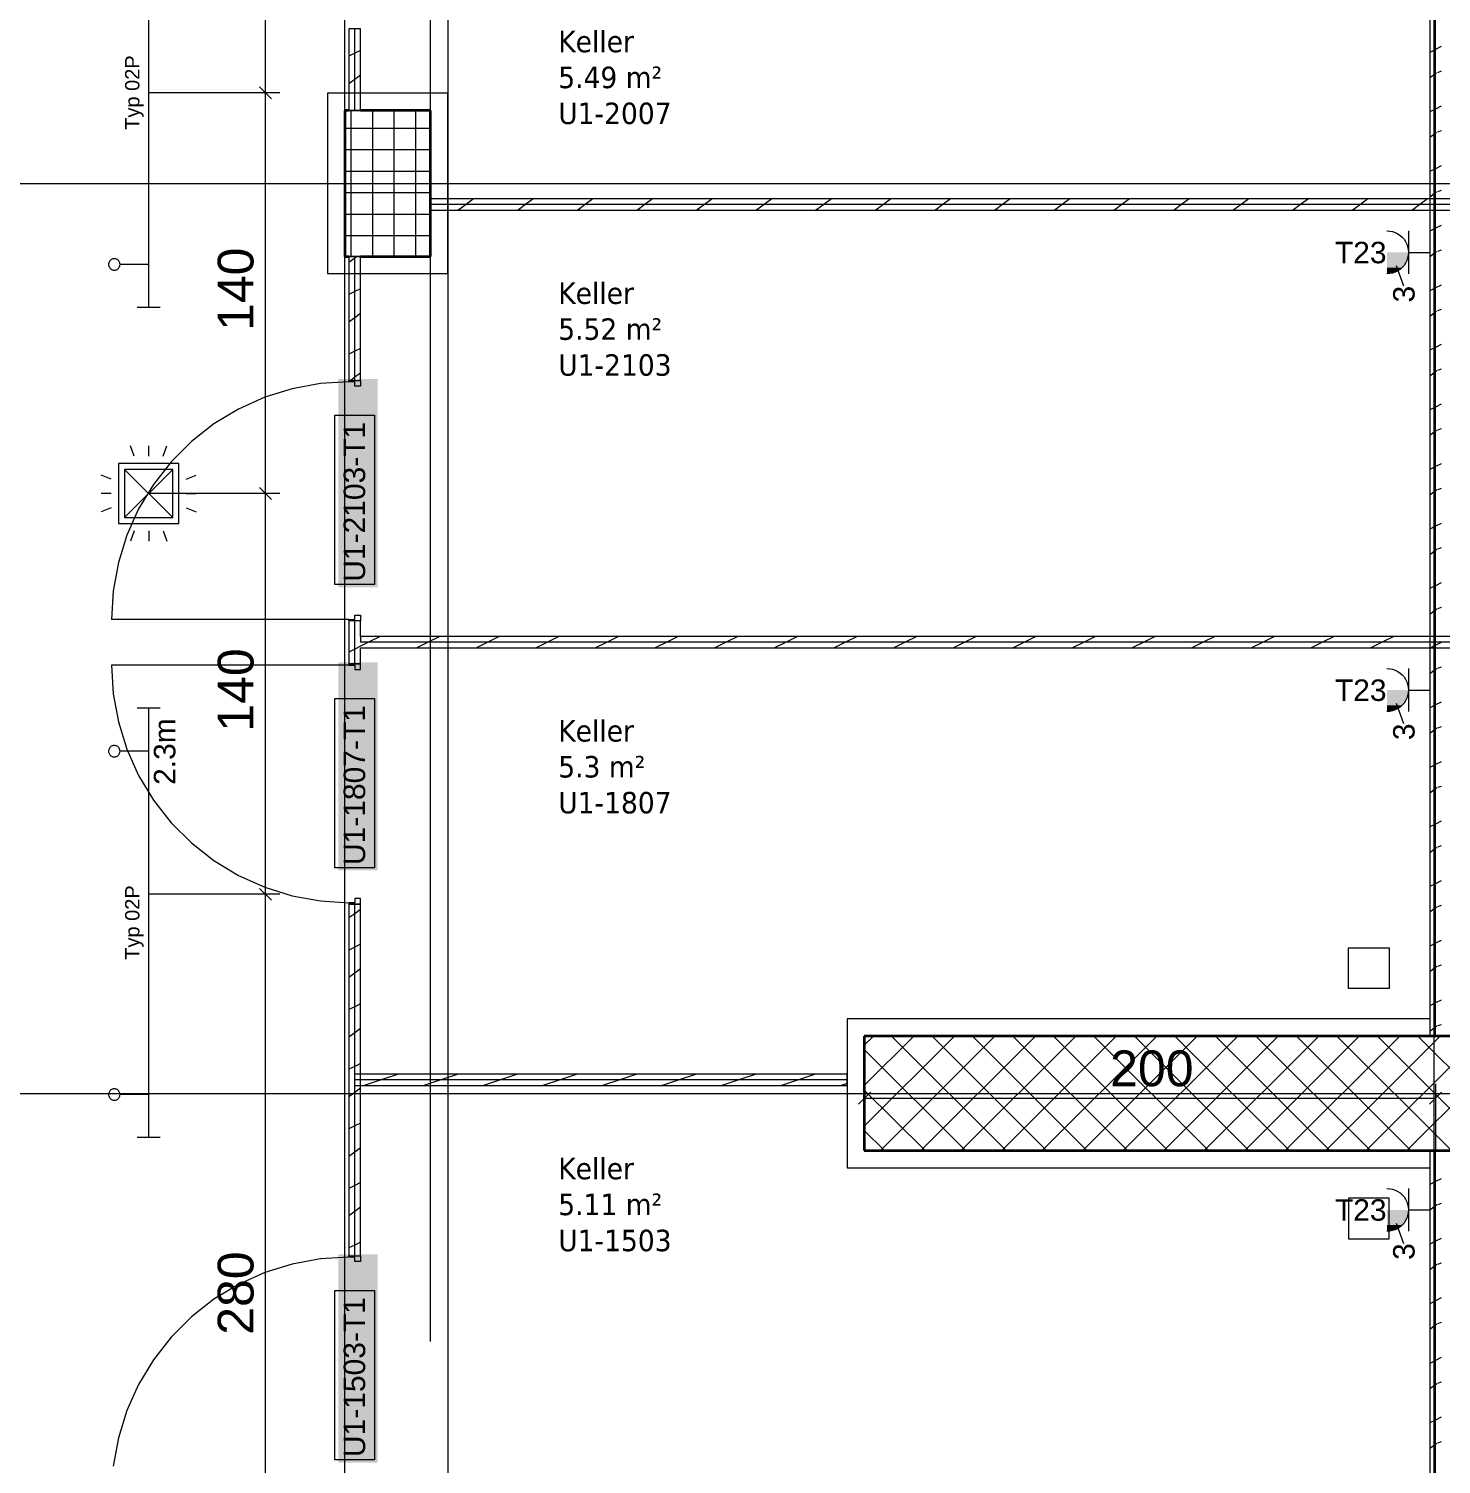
# Model space of a CAD drawing. Extents: x -1067 to 613, y -179 to 712.
# Drawn here: x -77.5 to 21.2, y -36.5 to 63.8 of the extents above; entities that cross this region are included whole.
import ezdxf
from ezdxf.lldxf.tags import DXFTag

# ---------------------------------------------------------------- set-up
doc = ezdxf.new("R2010")
doc.units = 0
doc.layers.get('0').update_dxf_attribs({"lineweight": 13})
for name, color, linetype, lineweight in [('A-AREA-____-IDEN', 7, 'Continuous', 5), ('A-DOOR-____-IDEN', 7, 'Continuous', 5), ('A-DOOR-FRAM-MCUT', 7, 'Continuous', 9), ('A-DOOR-OPNG-OTLN', 7, 'Continuous', 9), ('A-FLOR-____-OVHD', 7, 'Strichpunkt - Fein', 9), ('A-WALL-____-MCUT', 7, 'Continuous', 35), ('A-WALL-____-PATT', 7, 'Continuous', 35), ('A-WALL-FNSH-MCUT', 7, 'Continuous', 35), ('S-COLS-____-MCUT', 7, 'Continuous', 35), ('S-COLS-____-OTLN', 7, 'Continuous', 9), ('S-GRID-____-OTLN', 7, 'Continuous', 5)]:
    doc.layers.add(name, color=color, linetype=linetype, lineweight=lineweight)
for name, color, linetype, lineweight, true_color in [('EL01_VVV_Mass', 7, 'Continuous', 13, 0xb2b200), ('EL01_WAN_Kraft', 1, 'Continuous', 13, 0xff0000), ('EL01_WAN_Leuchten', 7, 'Continuous', 13, 0x0080ff), ('EL01_WAN_Leuchtentyp', 7, 'Continuous', 13, 0x0099ff), ('EL01_WAN_Licht', 7, 'Continuous', 13, 0x0080ff)]:
    doc.layers.add(name, color=color, linetype=linetype, lineweight=lineweight, true_color=true_color)
doc.styles.get("Standard").update_dxf_attribs({"font": 'arial.ttf'})
tags = doc.linetypes.add('_Rasterlinie_', pattern=[0.375, 0.2, -0.05, 0.075, -0.05]).pattern_tags.tags
tags[10:11] = [DXFTag(74, 4), DXFTag(75, 0), DXFTag(340, '0'), DXFTag(46, 1.0), DXFTag(50, 0.0), DXFTag(44, 0.0), DXFTag(45, 0.0)]
tags[8:9] = [DXFTag(74, 4), DXFTag(75, 0), DXFTag(340, '0'), DXFTag(46, 1.0), DXFTag(50, 0.0), DXFTag(44, 0.0), DXFTag(45, 0.0)]
tags[6:7] = [DXFTag(74, 4), DXFTag(75, 0), DXFTag(340, '0'), DXFTag(46, 1.0), DXFTag(50, 0.0), DXFTag(44, 0.0), DXFTag(45, 0.0)]
tags[4:5] = [DXFTag(74, 4), DXFTag(75, 0), DXFTag(340, '0'), DXFTag(46, 1.0), DXFTag(50, 0.0), DXFTag(44, 0.0), DXFTag(45, 0.0)]
tags = doc.linetypes.add('Strichpunkt - Fein', pattern=[0.2, 0.1, -0.05, 0, -0.05]).pattern_tags.tags
tags[10:11] = [DXFTag(74, 4), DXFTag(75, 0), DXFTag(340, '0'), DXFTag(46, 1.0), DXFTag(50, 0.0), DXFTag(44, 0.0), DXFTag(45, 0.0)]
tags[8:9] = [DXFTag(74, 4), DXFTag(75, 0), DXFTag(340, '0'), DXFTag(46, 1.0), DXFTag(50, 0.0), DXFTag(44, 0.0), DXFTag(45, 0.0)]
tags[6:7] = [DXFTag(74, 4), DXFTag(75, 0), DXFTag(340, '0'), DXFTag(46, 1.0), DXFTag(50, 0.0), DXFTag(44, 0.0), DXFTag(45, 0.0)]
tags[4:5] = [DXFTag(74, 4), DXFTag(75, 0), DXFTag(340, '0'), DXFTag(46, 1.0), DXFTag(50, 0.0), DXFTag(44, 0.0), DXFTag(45, 0.0)]

# ---------------------------------------------------------------- blocks, each defined once
blk = doc.blocks.new('Referenz-A0UNPC4Q6I', base_point=(-1062.18, -175.86))
at = {"layer": 'A-DOOR-____-IDEN', "color": 0, "linetype": 'Continuous', "ltscale": 0.13}
for p, q in [((-56.09, 24.94), (-56.09, 36.78)), ((-56.09, 36.78), (-53.31, 36.78)), ((-53.31, 36.78), (-53.31, 24.94)), ((-53.31, 24.94), (-56.09, 24.94)), ((-56.09, 5.14), (-56.09, 16.98)), ((-56.09, 16.98), (-53.31, 16.98)), ((-53.31, 16.98), (-53.31, 5.14)), ((-53.31, 5.14), (-56.09, 5.14)), ((-56.09, -36.24), (-56.09, -24.4)), ((-56.09, -24.4), (-53.31, -24.4)), ((-53.31, -24.4), (-53.31, -36.24)), ((-53.31, -36.24), (-56.09, -36.24))]:
    blk.add_line(p, q, dxfattribs=at)
at = {"layer": 'A-DOOR-____-IDEN', "color": 7, "linetype": 'Continuous', "ltscale": 0.13, "true_color": 0xffffff}
for points in [[(-55.84, 24.76), (-53.09, 24.76), (-55.84, 39.3)], [(-53.09, 24.76), (-55.84, 39.3), (-53.09, 39.3)], [(-55.84, 4.96), (-53.09, 4.96), (-55.84, 19.5)], [(-53.09, 4.96), (-55.84, 19.5), (-53.09, 19.5)], [(-55.84, -36.42), (-53.09, -36.42), (-55.84, -21.88)], [(-53.09, -36.42), (-55.84, -21.88), (-53.09, -21.88)]]:
    blk.add_solid(points, dxfattribs=at)
at = {"layer": 'A-DOOR-FRAM-MCUT', "color": 0, "linetype": 'Continuous', "ltscale": 0.13}
for p, q in [((-55.1, 39.21), (-54.3, 39.21)), ((-55.1, 39.11), (-55.1, 39.21)), ((-54.3, 39.21), (-54.3, 38.81)), ((-54.7, 39.11), (-55.1, 39.11)), ((-54.7, 38.81), (-54.7, 39.11)), ((-54.3, 38.81), (-54.7, 38.81)), ((-55.1, 22.51), (-54.7, 22.51)), ((-55.1, 22.41), (-55.1, 22.51)), ((-54.3, 22.41), (-55.1, 22.41)), ((-54.7, 22.81), (-54.3, 22.81)), ((-54.7, 22.51), (-54.7, 22.81)), ((-54.3, 22.81), (-54.3, 22.41)), ((-55.1, 19.41), (-55.1, 19.31)), ((-54.3, 19.41), (-55.1, 19.41)), ((-55.1, 19.31), (-54.7, 19.31)), ((-54.7, 19.31), (-54.7, 19.01)), ((-54.3, 19.01), (-54.3, 19.41)), ((-54.7, 19.01), (-54.3, 19.01)), ((-54.3, 3.01), (-54.7, 3.01)), ((-54.7, 3.01), (-54.7, 2.71)), ((-54.3, 2.61), (-54.3, 3.01)), ((-55.1, 2.71), (-55.1, 2.61)), ((-54.7, 2.71), (-55.1, 2.71)), ((-55.1, 2.61), (-54.3, 2.61)), ((-55.1, -21.97), (-54.3, -21.97)), ((-55.1, -22.07), (-55.1, -21.97)), ((-54.7, -22.07), (-55.1, -22.07)), ((-54.7, -22.37), (-54.7, -22.07)), ((-54.3, -21.97), (-54.3, -22.37)), ((-54.3, -22.37), (-54.7, -22.37))]:
    blk.add_line(p, q, dxfattribs=at)
at = {"layer": 'A-DOOR-OPNG-OTLN', "color": 0, "linetype": 'Continuous', "ltscale": 0.13}
for p, q in [((-59.07, 38.63), (-60.98, 38.03)), ((-57.1, 38.99), (-59.07, 38.63)), ((-55.1, 39.11), (-57.1, 38.99)), ((-62.81, 37.21), (-64.53, 36.17)), ((-60.98, 38.03), (-62.81, 37.21)), ((-64.53, 36.17), (-66.1, 34.94)), ((-66.1, 34.94), (-67.52, 33.52)), ((-67.52, 33.52), (-68.76, 31.94)), ((-68.76, 31.94), (-69.8, 30.23)), ((-69.8, 30.23), (-70.62, 28.4)), ((-70.62, 28.4), (-71.21, 26.48)), ((-71.21, 26.48), (-71.58, 24.51)), ((-71.58, 24.51), (-71.7, 22.51)), ((-55.1, 22.51), (-71.7, 22.51)), ((-55.1, 19.31), (-71.7, 19.31)), ((-71.7, 19.31), (-71.58, 17.31)), ((-71.58, 17.31), (-71.21, 15.34)), ((-71.21, 15.34), (-70.62, 13.43)), ((-70.62, 13.43), (-69.8, 11.6)), ((-69.8, 11.6), (-68.76, 9.88)), ((-68.76, 9.88), (-67.52, 8.3)), ((-67.52, 8.3), (-66.1, 6.89)), ((-66.1, 6.89), (-64.53, 5.65)), ((-64.53, 5.65), (-62.81, 4.61)), ((-62.81, 4.61), (-60.98, 3.79)), ((-60.98, 3.79), (-59.07, 3.19)), ((-59.07, 3.19), (-57.1, 2.83)), ((-57.1, 2.83), (-55.1, 2.71)), ((-55.1, -22.07), (-57.1, -22.19)), ((-59.07, -22.55), (-60.98, -23.15)), ((-57.1, -22.19), (-59.07, -22.55)), ((-62.81, -23.97), (-64.53, -25.01)), ((-60.98, -23.15), (-62.81, -23.97)), ((-64.53, -25.01), (-66.1, -26.24)), ((-66.1, -26.24), (-67.52, -27.66)), ((-67.52, -27.66), (-68.76, -29.24)), ((-68.76, -29.24), (-69.8, -30.96)), ((-69.8, -30.96), (-70.62, -32.78)), ((-70.62, -32.78), (-71.21, -34.7)), ((-71.21, -34.7), (-71.58, -36.67))]:
    blk.add_line(p, q, dxfattribs=at)
at = {"layer": 'A-FLOR-____-OVHD', "color": 0, "linetype": 'Strichpunkt - Fein', "ltscale": 0.13}
for p, q in [((-49.4, -27.97), (-49.4, 307.48)), ((-48.2, 288.58), (-48.2, -171.09)), ((-49.4, 57.68), (-49.4, 109.88)), ((-48.2, 59.28), (-56.6, 59.28)), ((-56.6, 59.28), (-56.6, 46.68)), ((-48.2, 46.68), (-48.2, 59.28)), ((-56.6, 46.68), (-48.2, 46.68)), ((20.4, -5.42), (-20.3, -5.42)), ((-20.3, -5.42), (-20.3, -15.82)), ((-20.3, -15.82), (20.4, -15.82))]:
    blk.add_line(p, q, dxfattribs=at)
at = {"layer": 'A-WALL-____-MCUT', "color": 0, "linetype": 'Continuous', "lineweight": 9, "ltscale": 0.13}
for p, q in [((20.8, -6.62), (20.8, 142.98)), ((-54.7, 58.08), (-54.7, 63.79)), ((-55.1, 58.08), (-54.3, 58.08)), ((100.1, 51.5), (-49.4, 51.5)), ((-54.3, 47.88), (-55.1, 47.88)), ((-54.7, 39.21), (-54.7, 47.88)), ((-54.7, 19.41), (-54.7, 22.41)), ((-54.3, 21.31), (-54.3, 20.91)), ((100.1, 20.91), (-54.3, 20.91)), ((-54.7, -21.97), (-54.7, 2.61)), ((-20.3, -9.68), (-54.7, -9.68)), ((20.8, -171.09), (20.8, -14.62))]:
    blk.add_line(p, q, dxfattribs=at)
at = {"layer": 'A-WALL-____-MCUT', "color": 0, "linetype": 'Continuous', "ltscale": 0.35}
for p, q in [((100.9, -6.62), (-19.1, -6.62)), ((-19.1, -6.62), (-19.1, -14.62)), ((-19.1, -14.62), (100.9, -14.62))]:
    blk.add_line(p, q, dxfattribs=at)
at = {"layer": 'A-WALL-____-PATT', "color": 0, "linetype": 'Continuous', "lineweight": 9, "ltscale": 0.13}
for p, q in [((-54.3, 62.28), (-54.7, 62.08)), ((20.8, 62.34), (20.4, 62.14)), ((21.2, 62.54), (20.8, 62.34)), ((-54.7, 62.08), (-55.1, 61.88)), ((-54.7, 60.25), (-55.1, 59.95)), ((-54.3, 60.55), (-54.7, 60.25)), ((20.8, 60.65), (20.4, 60.35)), ((20.88, 60.71), (20.8, 60.65)), ((21.2, 60.82), (20.93, 60.72)), ((21.2, 58.38), (20.8, 58.18)), ((-54.3, 58.11), (-54.37, 58.08)), ((20.8, 58.18), (20.4, 57.98)), ((20.8, 56.48), (20.4, 56.18)), ((20.88, 56.54), (20.8, 56.48)), ((21.2, 56.65), (20.93, 56.56)), ((21.2, 54.21), (20.8, 54.01)), ((20.8, 54.01), (20.4, 53.81)), ((20.8, 52.32), (20.4, 52.02)), ((20.88, 52.38), (20.8, 52.32)), ((21.2, 52.49), (20.93, 52.4)), ((-47.33, 51.18), (-47.49, 51.1)), ((-46.92, 51.5), (-47.43, 51.13)), ((-46.39, 51.9), (-46.92, 51.5)), ((-43.17, 51.18), (-43.32, 51.1)), ((-42.76, 51.5), (-43.26, 51.13)), ((-42.23, 51.9), (-42.76, 51.5)), ((-39, 51.18), (-39.16, 51.1)), ((-38.59, 51.5), (-39.1, 51.13)), ((-38.06, 51.9), (-38.59, 51.5)), ((-34.84, 51.18), (-34.99, 51.1)), ((-34.43, 51.5), (-34.93, 51.13)), ((-33.9, 51.9), (-34.43, 51.5)), ((-30.67, 51.18), (-30.83, 51.1)), ((-30.26, 51.5), (-30.77, 51.13)), ((-29.73, 51.9), (-30.26, 51.5)), ((-26.51, 51.18), (-26.66, 51.1)), ((-26.1, 51.5), (-26.6, 51.13)), ((-25.57, 51.9), (-26.1, 51.5)), ((-22.34, 51.18), (-22.5, 51.1)), ((-21.94, 51.5), (-22.44, 51.13)), ((-21.4, 51.9), (-21.94, 51.5)), ((-18.18, 51.18), (-18.33, 51.1)), ((-17.77, 51.5), (-18.27, 51.13)), ((-17.24, 51.9), (-17.77, 51.5)), ((-14.01, 51.18), (-14.17, 51.1)), ((-13.61, 51.5), (-14.1, 51.13)), ((-13.07, 51.9), (-13.61, 51.5)), ((-9.85, 51.18), (-10, 51.1)), ((-9.44, 51.5), (-9.94, 51.13)), ((-8.91, 51.9), (-9.44, 51.5)), ((-5.68, 51.18), (-5.84, 51.1)), ((-5.28, 51.5), (-5.77, 51.13)), ((-4.74, 51.9), (-5.28, 51.5)), ((-1.52, 51.18), (-1.67, 51.1)), ((-1.11, 51.5), (-1.61, 51.13)), ((-0.58, 51.9), (-1.11, 51.5)), ((2.65, 51.18), (2.49, 51.1)), ((3.05, 51.5), (2.56, 51.13)), ((3.59, 51.9), (3.05, 51.5)), ((6.81, 51.18), (6.66, 51.1)), ((7.22, 51.5), (6.72, 51.13)), ((7.75, 51.9), (7.22, 51.5)), ((10.98, 51.18), (10.82, 51.1)), ((11.38, 51.5), (10.89, 51.13)), ((11.92, 51.9), (11.38, 51.5)), ((15.14, 51.18), (14.99, 51.1)), ((15.55, 51.5), (15.05, 51.13)), ((16.08, 51.9), (15.55, 51.5)), ((19.31, 51.18), (19.15, 51.1)), ((19.71, 51.5), (19.22, 51.13)), ((20.25, 51.9), (19.71, 51.5)), ((20.8, 49.85), (20.4, 49.65)), ((21.2, 50.05), (20.8, 49.85)), ((20.88, 48.21), (20.8, 48.15)), ((21.2, 48.32), (20.93, 48.23)), ((-54.7, 47.76), (-55.1, 47.46)), ((-54.54, 47.88), (-54.7, 47.76)), ((20.8, 48.15), (20.4, 47.85)), ((-54.7, 45.42), (-55.1, 45.22)), ((-54.3, 45.62), (-54.7, 45.42)), ((20.8, 45.68), (20.4, 45.48)), ((21.2, 45.88), (20.8, 45.68)), ((21.2, 44.16), (20.93, 44.07)), ((-54.7, 43.59), (-55.1, 43.29)), ((-54.3, 43.89), (-54.7, 43.59)), ((20.8, 43.99), (20.4, 43.69)), ((20.88, 44.05), (20.8, 43.99)), ((-54.7, 41.25), (-55.1, 41.05)), ((-54.3, 41.45), (-54.7, 41.25)), ((20.8, 41.52), (20.4, 41.32)), ((21.2, 41.72), (20.8, 41.52)), ((-54.7, 39.43), (-54.98, 39.21)), ((-54.3, 39.73), (-54.7, 39.43)), ((20.8, 39.82), (20.4, 39.52)), ((20.89, 39.89), (20.8, 39.82)), ((21.2, 39.99), (20.93, 39.9)), ((20.8, 37.35), (20.4, 37.15)), ((21.2, 37.55), (20.8, 37.35)), ((20.8, 35.66), (20.4, 35.36)), ((20.89, 35.72), (20.8, 35.66)), ((21.2, 35.83), (20.93, 35.74)), ((20.8, 33.19), (20.4, 32.99)), ((21.2, 33.39), (20.8, 33.19)), ((20.8, 31.49), (20.4, 31.19)), ((20.89, 31.56), (20.8, 31.49)), ((21.2, 31.66), (20.93, 31.57)), ((21.2, 29.22), (20.8, 29.02)), ((20.8, 29.02), (20.4, 28.82)), ((20.8, 27.33), (20.4, 27.03)), ((20.89, 27.39), (20.8, 27.33)), ((21.2, 27.5), (20.93, 27.41)), ((20.8, 24.86), (20.4, 24.66)), ((21.2, 25.06), (20.8, 24.86)), ((20.8, 23.16), (20.4, 22.86)), ((20.89, 23.23), (20.8, 23.16)), ((21.2, 23.33), (20.93, 23.24)), ((-52.93, 21.31), (-53.73, 20.91)), ((-48.76, 21.31), (-49.56, 20.91)), ((-44.6, 21.31), (-45.4, 20.91)), ((-40.43, 21.31), (-41.23, 20.91)), ((-36.27, 21.31), (-37.07, 20.91)), ((-32.1, 21.31), (-32.9, 20.91)), ((-27.94, 21.31), (-28.74, 20.91)), ((-23.77, 21.31), (-24.57, 20.91)), ((-19.61, 21.31), (-20.41, 20.91)), ((-15.44, 21.31), (-16.24, 20.91)), ((-11.28, 21.31), (-12.08, 20.91)), ((-7.11, 21.31), (-7.91, 20.91)), ((-2.95, 21.31), (-3.75, 20.91)), ((1.22, 21.31), (0.42, 20.91)), ((5.38, 21.31), (4.58, 20.91)), ((9.55, 21.31), (8.75, 20.91)), ((13.71, 21.31), (12.91, 20.91)), ((17.88, 21.31), (17.08, 20.91)), ((-54.7, 20.43), (-55.1, 20.23)), ((-54.3, 20.63), (-54.7, 20.43)), ((-53.73, 20.91), (-54.3, 20.63)), ((-49.56, 20.91), (-50.36, 20.51)), ((-45.4, 20.91), (-46.2, 20.51)), ((-41.23, 20.91), (-42.03, 20.51)), ((-37.07, 20.91), (-37.87, 20.51)), ((-32.9, 20.91), (-33.7, 20.51)), ((-28.74, 20.91), (-29.54, 20.51)), ((-24.57, 20.91), (-25.37, 20.51)), ((-20.41, 20.91), (-21.21, 20.51)), ((-16.24, 20.91), (-17.04, 20.51)), ((-12.08, 20.91), (-12.88, 20.51)), ((-7.91, 20.91), (-8.71, 20.51)), ((-3.75, 20.91), (-4.55, 20.51)), ((0.42, 20.91), (-0.38, 20.51)), ((4.58, 20.91), (3.78, 20.51)), ((8.75, 20.91), (7.95, 20.51)), ((12.91, 20.91), (12.11, 20.51)), ((17.08, 20.91), (16.28, 20.51)), ((20.44, 20.51), (20.4, 20.49)), ((21.24, 20.91), (20.44, 20.51)), ((21.2, 19.17), (20.93, 19.08)), ((20.8, 19), (20.4, 18.7)), ((20.89, 19.06), (20.8, 19)), ((20.8, 16.53), (20.4, 16.33)), ((21.2, 16.73), (20.8, 16.53)), ((20.8, 14.83), (20.4, 14.53)), ((20.89, 14.9), (20.8, 14.83)), ((21.2, 15.01), (20.93, 14.91)), ((20.8, 12.36), (20.4, 12.16)), ((21.2, 12.56), (20.8, 12.36)), ((20.8, 10.67), (20.4, 10.37)), ((20.89, 10.73), (20.8, 10.67)), ((21.2, 10.84), (20.93, 10.75)), ((20.8, 8.2), (20.4, 8)), ((21.2, 8.4), (20.8, 8.2)), ((20.8, 6.5), (20.4, 6.2)), ((20.89, 6.57), (20.8, 6.5)), ((21.2, 6.68), (20.93, 6.58)), ((20.8, 4.03), (20.4, 3.83)), ((21.2, 4.23), (20.8, 4.03)), ((-54.3, 2.24), (-54.7, 1.94)), ((20.8, 2.34), (20.4, 2.04)), ((20.89, 2.4), (20.8, 2.34)), ((21.2, 2.51), (20.93, 2.42)), ((-54.7, 1.94), (-55.1, 1.64)), ((21.2, 0.07), (20.8, -0.13)), ((-54.7, -0.4), (-55.1, -0.6)), ((-54.3, -0.2), (-54.7, -0.4)), ((20.8, -0.13), (20.4, -0.33)), ((-54.3, -1.92), (-54.7, -2.22)), ((20.8, -1.83), (20.4, -2.13)), ((20.89, -1.76), (20.8, -1.83)), ((21.2, -1.65), (20.93, -1.75)), ((-54.7, -2.22), (-55.1, -2.52)), ((-54.7, -4.56), (-55.1, -4.76)), ((-54.3, -4.36), (-54.7, -4.56)), ((20.8, -4.3), (20.4, -4.5)), ((21.2, -4.1), (20.8, -4.3)), ((20.8, -5.99), (20.4, -6.29)), ((20.89, -5.93), (20.8, -5.99)), ((21.2, -5.82), (20.93, -5.91)), ((-54.7, -6.39), (-55.1, -6.69)), ((-54.3, -6.09), (-54.7, -6.39)), ((-19.1, -7.25), (-18.47, -6.62)), ((-19.1, -10.08), (-15.64, -6.62)), ((-19.1, -12.91), (-12.81, -6.62)), ((-17.98, -14.62), (-9.98, -6.62)), ((-9.2, -14.62), (-17.2, -6.62)), ((-15.15, -14.62), (-7.15, -6.62)), ((-6.37, -14.62), (-14.37, -6.62)), ((-12.33, -14.62), (-4.33, -6.62)), ((-3.55, -14.62), (-11.55, -6.62)), ((-9.5, -14.62), (-1.5, -6.62)), ((-0.72, -14.62), (-8.72, -6.62)), ((-6.67, -14.62), (1.33, -6.62)), ((2.11, -14.62), (-5.89, -6.62)), ((-3.84, -14.62), (4.16, -6.62)), ((4.94, -14.62), (-3.06, -6.62)), ((-1.01, -14.62), (6.99, -6.62)), ((7.77, -14.62), (-0.23, -6.62)), ((1.82, -14.62), (9.82, -6.62)), ((10.6, -14.62), (2.6, -6.62)), ((4.64, -14.62), (12.64, -6.62)), ((13.42, -14.62), (5.42, -6.62)), ((7.47, -14.62), (15.47, -6.62)), ((16.25, -14.62), (8.25, -6.62)), ((10.3, -14.62), (18.3, -6.62)), ((19.08, -14.62), (11.08, -6.62)), ((13.13, -14.62), (21.13, -6.62)), ((21.91, -14.62), (13.91, -6.62)), ((15.96, -14.62), (23.96, -6.62)), ((24.74, -14.62), (16.74, -6.62)), ((18.79, -14.62), (26.79, -6.62)), ((27.57, -14.62), (19.57, -6.62)), ((-12.03, -14.62), (-19.1, -7.56)), ((-54.7, -8.73), (-55.1, -8.93)), ((-54.3, -8.53), (-54.7, -8.73)), ((-52.85, -9.68), (-54.04, -10.08)), ((-51.65, -9.28), (-52.85, -9.68)), ((-48.68, -9.68), (-49.88, -10.08)), ((-47.48, -9.28), (-48.68, -9.68)), ((-44.52, -9.68), (-45.71, -10.08)), ((-43.32, -9.28), (-44.52, -9.68)), ((-40.35, -9.68), (-41.55, -10.08)), ((-39.15, -9.28), (-40.35, -9.68)), ((-36.19, -9.68), (-37.38, -10.08)), ((-34.99, -9.28), (-36.19, -9.68)), ((-32.03, -9.68), (-33.22, -10.08)), ((-30.83, -9.28), (-32.03, -9.68)), ((-27.86, -9.68), (-29.05, -10.08)), ((-26.66, -9.28), (-27.86, -9.68)), ((-23.7, -9.68), (-24.89, -10.08)), ((-22.5, -9.28), (-23.7, -9.68)), ((-20.3, -9.93), (-20.72, -10.08)), ((-54.7, -10.55), (-55.1, -10.85)), ((-54.3, -10.25), (-54.7, -10.55)), ((-14.86, -14.62), (-19.1, -10.39)), ((-54.7, -12.89), (-55.1, -13.09)), ((-54.3, -12.69), (-54.7, -12.89)), ((-17.69, -14.62), (-19.1, -13.22)), ((-54.7, -14.72), (-55.1, -15.02)), ((-54.3, -14.42), (-54.7, -14.72)), ((-54.3, -16.86), (-54.7, -17.06)), ((20.8, -16.79), (20.4, -16.99)), ((21.2, -16.59), (20.8, -16.79)), ((-54.7, -17.06), (-55.1, -17.26)), ((-54.7, -18.88), (-55.1, -19.18)), ((-54.3, -18.58), (-54.7, -18.88)), ((20.8, -18.49), (20.4, -18.79)), ((20.89, -18.42), (20.8, -18.49)), ((21.2, -18.31), (20.93, -18.4)), ((-54.3, -21.02), (-54.7, -21.22)), ((20.8, -20.96), (20.4, -21.16)), ((21.2, -20.76), (20.8, -20.96)), ((-54.7, -21.22), (-55.1, -21.42)), ((20.8, -22.65), (20.4, -22.95)), ((20.89, -22.58), (20.8, -22.65)), ((21.2, -22.48), (20.93, -22.57)), ((21.2, -24.92), (20.8, -25.12)), ((20.8, -25.12), (20.4, -25.32)), ((20.8, -26.82), (20.4, -27.12)), ((20.89, -26.75), (20.8, -26.82)), ((21.2, -26.64), (20.93, -26.73)), ((21.2, -29.09), (20.8, -29.29)), ((20.8, -29.29), (20.4, -29.49)), ((20.8, -30.98), (20.4, -31.28)), ((20.89, -30.91), (20.8, -30.98)), ((21.2, -30.81), (20.93, -30.9)), ((20.8, -33.45), (20.4, -33.65)), ((21.2, -33.25), (20.8, -33.45)), ((20.89, -35.08), (20.8, -35.15)), ((21.2, -34.97), (20.93, -35.06)), ((20.8, -35.15), (20.4, -35.45))]:
    blk.add_line(p, q, dxfattribs=at)
at = {"layer": 'A-WALL-FNSH-MCUT', "color": 0, "linetype": 'Continuous', "lineweight": 9, "ltscale": 0.13}
for p, q in [((20.4, 142.98), (20.4, -6.62)), ((-55.1, 63.79), (-55.1, 58.08)), ((-54.3, 63.79), (-55.1, 63.79)), ((-54.3, 58.08), (-54.3, 63.79)), ((100.1, 51.9), (-49.4, 51.9)), ((-49.4, 51.9), (-49.4, 51.1)), ((-49.4, 51.1), (100.1, 51.1)), ((-55.1, 47.88), (-55.1, 39.21)), ((-54.3, 39.21), (-54.3, 47.88)), ((-55.1, 39.21), (-54.3, 39.21)), ((-55.1, 22.41), (-55.1, 19.41)), ((-54.3, 22.41), (-55.1, 22.41)), ((-54.3, 21.31), (-54.3, 22.41)), ((100.1, 21.31), (-54.3, 21.31)), ((-54.3, 19.41), (-54.3, 20.51)), ((-54.3, 20.51), (100.1, 20.51)), ((-55.1, 19.41), (-54.3, 19.41)), ((-55.1, 2.61), (-55.1, -21.97)), ((-54.3, 2.61), (-55.1, 2.61)), ((-54.3, -21.97), (-54.3, 2.61)), ((-20.3, -9.28), (-54.7, -9.28)), ((-20.3, -10.08), (-20.3, -9.28)), ((-54.7, -10.08), (-20.3, -10.08)), ((20.4, -14.62), (20.4, -171.09)), ((-55.1, -21.97), (-54.3, -21.97))]:
    blk.add_line(p, q, dxfattribs=at)
at = {"layer": 'S-COLS-____-MCUT', "color": 0, "linetype": 'Continuous', "ltscale": 0.35}
for p, q in [((-55.1, 58.08), (-55.4, 58.08)), ((-55.4, 58.08), (-55.4, 47.88)), ((-49.4, 58.08), (-54.3, 58.08)), ((-49.4, 47.88), (-49.4, 58.08)), ((-55.4, 47.88), (-55.1, 47.88)), ((-54.3, 47.88), (-49.4, 47.88))]:
    blk.add_line(p, q, dxfattribs=at)
at = {"layer": 'S-COLS-____-OTLN', "color": 0, "linetype": 'Continuous', "ltscale": 0.13}
for p, q in [((-54.7, 58.08), (-55.1, 58.08)), ((-54.94, 47.88), (-54.94, 58.08)), ((-54.3, 58.08), (-54.7, 58.08)), ((-53.44, 47.88), (-53.44, 58.08)), ((-51.94, 47.88), (-51.94, 58.08)), ((-50.44, 47.88), (-50.44, 58.08)), ((-55.4, 56.84), (-49.4, 56.84)), ((-55.4, 55.34), (-49.4, 55.34)), ((-55.4, 53.84), (-49.4, 53.84)), ((-55.4, 52.34), (-49.4, 52.34)), ((-55.4, 50.84), (-49.4, 50.84)), ((-55.4, 49.34), (-49.4, 49.34)), ((-55.1, 47.88), (-54.7, 47.88)), ((-54.7, 47.88), (-54.3, 47.88))]:
    blk.add_line(p, q, dxfattribs=at)
at = {"layer": 'S-GRID-____-OTLN', "color": 0, "linetype": '_Rasterlinie_', "ltscale": 0.13}
for p, q in [((-55.4, -171.09), (-55.4, 546.38)), ((20.7, -171.09), (20.7, 546.38)), ((-117.1, 52.98), (198.84, 52.98)), ((-117.1, -10.62), (198.84, -10.62))]:
    blk.add_line(p, q, dxfattribs=at)
at = {"layer": 'A-AREA-____-IDEN', "color": 0, "linetype": 'Continuous', "ltscale": 0.13, "char_height": 1.5, "attachment_point": 1}
for s, insert in [('{\\W0.9;\\fVerdana;Keller}', (-40.48, 63.65)), ('{\\W0.9;\\fVerdana;5.49 m²}', (-40.48, 61.14)), ('{\\W0.9;\\fVerdana;U1-2007}', (-40.48, 58.63)), ('{\\W0.9;\\fVerdana;Keller}', (-40.48, 46.06)), ('{\\W0.9;\\fVerdana;5.52 m²}', (-40.48, 43.55)), ('{\\W0.9;\\fVerdana;U1-2103}', (-40.48, 41.04)), ('{\\W0.9;\\fVerdana;Keller}', (-40.48, 15.47)), ('{\\W0.9;\\fVerdana;5.3 m²}', (-40.48, 12.96)), ('{\\W0.9;\\fVerdana;U1-1807}', (-40.48, 10.45)), ('{\\W0.9;\\fVerdana;Keller}', (-40.48, -15.12)), ('{\\W0.9;\\fVerdana;5.11 m²}', (-40.48, -17.63)), ('{\\W0.9;\\fVerdana;U1-1503}', (-40.48, -20.15))]:
    blk.add_mtext(s, dxfattribs=dict(at, insert=insert))
at = {"layer": 'A-DOOR-____-IDEN', "color": 0, "linetype": 'Continuous', "ltscale": 0.13, "char_height": 1.5, "attachment_point": 1, "rotation": 90}
for s, insert in [('{\\fArial;U1-2103-T1}', (-55.47, 25.14)), ('{\\fArial;U1-1807-T1}', (-55.47, 5.34)), ('{\\fArial;U1-1503-T1}', (-55.47, -36.04))]:
    blk.add_mtext(s, dxfattribs=dict(at, insert=insert))
blk = doc.blocks.new('LED-Langfeldleuchte 37W-A0UNPCAE6I', base_point=(-71.89, -13.7))
at = {"color": 0, "lineweight": -2}
for p, q in [((-68.29, 16.3), (-69.89, 16.3)), ((-69.09, -13.7), (-69.09, 16.3)), ((-71.88, 13.4), (-71.89, 13.35)), ((-71.89, 13.35), (-71.89, 13.3)), ((-71.89, 13.3), (-71.89, 13.25)), ((-71.89, 13.25), (-71.88, 13.2)), ((-71.86, 13.45), (-71.88, 13.4)), ((-71.88, 13.2), (-71.86, 13.15)), ((-71.84, 13.5), (-71.86, 13.45)), ((-71.86, 13.15), (-71.84, 13.1)), ((-71.81, 13.54), (-71.84, 13.5)), ((-71.84, 13.1), (-71.81, 13.06)), ((-71.78, 13.58), (-71.81, 13.54)), ((-71.81, 13.06), (-71.78, 13.02)), ((-71.74, 13.62), (-71.78, 13.58)), ((-71.69, 13.65), (-71.74, 13.62)), ((-71.65, 13.67), (-71.69, 13.65)), ((-71.6, 13.68), (-71.65, 13.67)), ((-71.55, 13.7), (-71.6, 13.68)), ((-71.49, 13.7), (-71.55, 13.7)), ((-71.44, 13.7), (-71.49, 13.7)), ((-71.39, 13.68), (-71.44, 13.7)), ((-71.34, 13.67), (-71.39, 13.68)), ((-71.29, 13.65), (-71.34, 13.67)), ((-71.25, 13.62), (-71.29, 13.65)), ((-71.21, 13.58), (-71.25, 13.62)), ((-71.18, 13.54), (-71.21, 13.58)), ((-71.21, 13.02), (-71.18, 13.06)), ((-71.15, 13.5), (-71.18, 13.54)), ((-71.18, 13.06), (-71.15, 13.1)), ((-71.13, 13.45), (-71.15, 13.5)), ((-71.15, 13.1), (-71.13, 13.15)), ((-71.11, 13.4), (-71.13, 13.45)), ((-71.13, 13.15), (-71.11, 13.2)), ((-71.1, 13.35), (-71.11, 13.4)), ((-71.11, 13.2), (-71.1, 13.25)), ((-71.09, 13.3), (-71.1, 13.35)), ((-71.1, 13.25), (-71.09, 13.3)), ((-69.09, 13.3), (-71.09, 13.3)), ((-71.78, 13.02), (-71.74, 12.98)), ((-71.74, 12.98), (-71.69, 12.95)), ((-71.69, 12.95), (-71.65, 12.93)), ((-71.65, 12.93), (-71.6, 12.91)), ((-71.6, 12.91), (-71.55, 12.9)), ((-71.55, 12.9), (-71.49, 12.9)), ((-71.49, 12.9), (-71.44, 12.9)), ((-71.44, 12.9), (-71.39, 12.91)), ((-71.39, 12.91), (-71.34, 12.93)), ((-71.34, 12.93), (-71.29, 12.95)), ((-71.29, 12.95), (-71.25, 12.98)), ((-71.25, 12.98), (-71.21, 13.02)), ((-71.88, -10.6), (-71.89, -10.65)), ((-71.89, -10.65), (-71.89, -10.7)), ((-71.89, -10.7), (-71.89, -10.75)), ((-71.89, -10.75), (-71.88, -10.8)), ((-71.86, -10.55), (-71.88, -10.6)), ((-71.88, -10.8), (-71.86, -10.85)), ((-71.84, -10.5), (-71.86, -10.55)), ((-71.86, -10.85), (-71.84, -10.9)), ((-71.81, -10.46), (-71.84, -10.5)), ((-71.84, -10.9), (-71.81, -10.94)), ((-71.78, -10.42), (-71.81, -10.46)), ((-71.81, -10.94), (-71.78, -10.98)), ((-71.74, -10.38), (-71.78, -10.42)), ((-71.78, -10.98), (-71.74, -11.02)), ((-71.69, -10.35), (-71.74, -10.38)), ((-71.74, -11.02), (-71.69, -11.05)), ((-71.65, -10.33), (-71.69, -10.35)), ((-71.6, -10.32), (-71.65, -10.33)), ((-71.55, -10.3), (-71.6, -10.32)), ((-71.49, -10.3), (-71.55, -10.3)), ((-71.44, -10.3), (-71.49, -10.3)), ((-71.39, -10.32), (-71.44, -10.3)), ((-71.34, -10.33), (-71.39, -10.32)), ((-71.29, -10.35), (-71.34, -10.33)), ((-71.25, -10.38), (-71.29, -10.35)), ((-71.29, -11.05), (-71.25, -11.02)), ((-71.21, -10.42), (-71.25, -10.38)), ((-71.25, -11.02), (-71.21, -10.98)), ((-71.18, -10.46), (-71.21, -10.42)), ((-71.21, -10.98), (-71.18, -10.94)), ((-71.15, -10.5), (-71.18, -10.46)), ((-71.18, -10.94), (-71.15, -10.9)), ((-71.13, -10.55), (-71.15, -10.5)), ((-71.15, -10.9), (-71.13, -10.85)), ((-71.11, -10.6), (-71.13, -10.55)), ((-71.13, -10.85), (-71.11, -10.8)), ((-71.1, -10.65), (-71.11, -10.6)), ((-71.11, -10.8), (-71.1, -10.75)), ((-71.09, -10.7), (-71.1, -10.65)), ((-71.1, -10.75), (-71.09, -10.7)), ((-69.09, -10.7), (-71.09, -10.7)), ((-71.69, -11.05), (-71.65, -11.07)), ((-71.65, -11.07), (-71.6, -11.09)), ((-71.6, -11.09), (-71.55, -11.1)), ((-71.55, -11.1), (-71.49, -11.1)), ((-71.49, -11.1), (-71.44, -11.1)), ((-71.44, -11.1), (-71.39, -11.09)), ((-71.39, -11.09), (-71.34, -11.07)), ((-71.34, -11.07), (-71.29, -11.05)), ((-68.29, -13.7), (-69.89, -13.7))]:
    blk.add_line(p, q, dxfattribs=at)
blk = doc.blocks.new('Bemerkung 1-A0UNPCAG6I', base_point=(-70.74, -1.28))
at = {"color": 0, "lineweight": -2, "insert": (-70.74, -1.28), "char_height": 1, "attachment_point": 1, "rotation": 90}
blk.add_mtext('{\\fArial;Typ 02P}', dxfattribs=at)
blk = doc.blocks.new('Bauteilbeschriftung-A0UNPCAI6I', base_point=(-68.73, 10.94))
at = {"color": 0, "linetype": 'ByBlock', "lineweight": -2, "ltscale": 0.13, "insert": (-68.73, 10.94), "char_height": 1.5, "attachment_point": 1, "rotation": 90}
blk.add_mtext('{\\fArial;2.3m}', dxfattribs=at)
blk = doc.blocks.new('Bodendose (multi) UP-A0UNPCEG6I', base_point=(14.73, -20.79))
at = {"color": 0, "lineweight": -2}
for p, q in [((17.57, -17.95), (14.73, -17.95)), ((14.73, -17.95), (14.73, -20.79)), ((17.57, -20.79), (17.57, -17.95)), ((14.73, -20.79), (17.57, -20.79))]:
    blk.add_line(p, q, dxfattribs=at)
blk = doc.blocks.new('Steckdose T23_ AP_ 3-fach-A0UNPCGS6I', base_point=(13.77, -22.26))
at = {"color": 0, "lineweight": -2}
for p, q in [((17.41, -17.26), (17.6, -17.28)), ((17.6, -17.28), (17.79, -17.32)), ((17.79, -17.32), (17.98, -17.38)), ((17.98, -17.38), (18.16, -17.47)), ((18.16, -17.47), (18.32, -17.57)), ((18.32, -17.57), (18.47, -17.7)), ((18.47, -17.7), (18.6, -17.85)), ((18.6, -17.85), (18.7, -18.01)), ((18.7, -18.01), (18.79, -18.19)), ((18.91, -17.26), (18.91, -20.26)), ((18.79, -18.19), (18.85, -18.38)), ((18.85, -18.38), (18.89, -18.57)), ((18.89, -18.96), (18.85, -19.15)), ((18.89, -18.57), (18.91, -18.76)), ((18.91, -18.76), (18.89, -18.96)), ((18.91, -18.76), (20.41, -18.76)), ((18.16, -20.06), (17.98, -20.15)), ((18.05, -19.69), (18.56, -21.11)), ((18.32, -19.95), (18.16, -20.06)), ((18.47, -19.82), (18.32, -19.95)), ((18.6, -19.68), (18.47, -19.82)), ((18.7, -19.51), (18.6, -19.68)), ((18.79, -19.34), (18.7, -19.51)), ((18.85, -19.15), (18.79, -19.34)), ((17.6, -20.25), (17.41, -20.26)), ((17.79, -20.21), (17.6, -20.25)), ((17.98, -20.15), (17.79, -20.21))]:
    blk.add_line(p, q, dxfattribs=at)
for points in [[(18.85, -19.15), (17.41, -19.15), (18.91, -18.76)], [(17.41, -19.15), (18.91, -18.76), (17.41, -18.76)], [(18.7, -19.51), (17.41, -19.51), (18.85, -19.15)], [(17.41, -19.51), (18.85, -19.15), (17.41, -19.15)], [(18.47, -19.82), (17.41, -19.82), (18.7, -19.51)], [(17.41, -19.82), (18.7, -19.51), (17.41, -19.51)], [(18.16, -20.06), (17.41, -20.06), (18.47, -19.82)], [(17.41, -20.06), (18.47, -19.82), (17.41, -19.82)], [(17.79, -20.21), (17.41, -20.21), (18.16, -20.06)], [(17.41, -20.21), (18.16, -20.06), (17.41, -20.06)], [(17.41, -20.26), (17.79, -20.21), (17.41, -20.21)]]:
    blk.add_solid(points, dxfattribs=at)
at = {"color": 0, "lineweight": -2, "insert": (13.77, -18.02), "char_height": 1.5, "attachment_point": 1}
blk.add_mtext('{\\fArial;T23}', dxfattribs=at)
at = {"color": 0, "lineweight": -2, "insert": (17.84, -22.26), "char_height": 1.5, "attachment_point": 1, "rotation": 90}
blk.add_mtext('{\\fArial;3}', dxfattribs=at)
blk = doc.blocks.new('Maß-A0UNPCK06I', base_point=(-69.09, 2.88))
at = {"color": 0, "lineweight": -2}
for p, q in [((-59.94, 31.31), (-69.09, 31.31)), ((-61.35, 31.72), (-60.52, 30.89)), ((-60.94, 3.3), (-60.94, 31.31)), ((-59.94, 3.3), (-69.09, 3.3)), ((-61.35, 3.71), (-60.52, 2.88))]:
    blk.add_line(p, q, dxfattribs=at)
at = {"color": 0, "lineweight": -2, "insert": (-64.27, 14.66), "char_height": 2.5, "attachment_point": 1, "rotation": 90}
blk.add_mtext('{\\fArial;140}', dxfattribs=at)
blk = doc.blocks.new('Steckdose T23_ AP_ 3-fach-A0UNPCOS6I', base_point=(13.77, 14.07))
at = {"color": 0, "lineweight": -2}
for p, q in [((17.41, 19.07), (17.6, 19.06)), ((18.91, 19.07), (18.91, 16.07)), ((17.6, 19.06), (17.79, 19.02)), ((17.79, 19.02), (17.98, 18.96)), ((17.98, 18.96), (18.16, 18.87)), ((18.16, 18.87), (18.32, 18.76)), ((18.32, 18.76), (18.47, 18.63)), ((18.47, 18.63), (18.6, 18.49)), ((18.6, 18.49), (18.7, 18.32)), ((18.7, 18.32), (18.79, 18.15)), ((18.79, 18.15), (18.85, 17.96)), ((18.85, 17.18), (18.79, 17)), ((18.85, 17.96), (18.89, 17.77)), ((18.89, 17.38), (18.85, 17.18)), ((18.89, 17.77), (18.91, 17.57)), ((18.91, 17.57), (18.89, 17.38)), ((18.91, 17.57), (20.41, 17.57)), ((17.6, 16.08), (17.41, 16.07)), ((17.79, 16.12), (17.6, 16.08)), ((17.98, 16.19), (17.79, 16.12)), ((18.16, 16.27), (17.98, 16.19)), ((18.05, 16.65), (18.56, 15.23)), ((18.32, 16.38), (18.16, 16.27)), ((18.47, 16.51), (18.32, 16.38)), ((18.6, 16.66), (18.47, 16.51)), ((18.7, 16.82), (18.6, 16.66)), ((18.79, 17), (18.7, 16.82))]:
    blk.add_line(p, q, dxfattribs=at)
for points in [[(18.85, 17.18), (17.41, 17.18), (18.91, 17.57)], [(17.41, 17.18), (18.91, 17.57), (17.41, 17.57)], [(18.7, 16.82), (17.41, 16.82), (18.85, 17.18)], [(17.41, 16.82), (18.85, 17.18), (17.41, 17.18)], [(18.47, 16.51), (17.41, 16.51), (18.7, 16.82)], [(17.41, 16.51), (18.7, 16.82), (17.41, 16.82)], [(18.16, 16.27), (17.41, 16.27), (18.47, 16.51)], [(17.41, 16.27), (18.47, 16.51), (17.41, 16.51)], [(17.79, 16.12), (17.41, 16.12), (18.16, 16.27)], [(17.41, 16.12), (18.16, 16.27), (17.41, 16.27)], [(17.41, 16.07), (17.79, 16.12), (17.41, 16.12)]]:
    blk.add_solid(points, dxfattribs=at)
at = {"color": 0, "lineweight": -2, "insert": (13.77, 18.31), "char_height": 1.5, "attachment_point": 1}
blk.add_mtext('{\\fArial;T23}', dxfattribs=at)
at = {"color": 0, "lineweight": -2, "insert": (17.84, 14.07), "char_height": 1.5, "attachment_point": 1, "rotation": 90}
blk.add_mtext('{\\fArial;3}', dxfattribs=at)
blk = doc.blocks.new('LED-Langfeldleuchte 37W-A0UNPCRU6I', base_point=(-71.89, 44.32))
at = {"color": 0, "lineweight": -2}
for p, q in [((-68.29, 74.32), (-69.89, 74.32)), ((-69.09, 44.32), (-69.09, 74.32)), ((-71.88, 71.42), (-71.89, 71.37)), ((-71.89, 71.37), (-71.89, 71.32)), ((-71.89, 71.32), (-71.89, 71.26)), ((-71.89, 71.26), (-71.88, 71.21)), ((-71.86, 71.47), (-71.88, 71.42)), ((-71.84, 71.52), (-71.86, 71.47)), ((-71.81, 71.56), (-71.84, 71.52)), ((-71.78, 71.6), (-71.81, 71.56)), ((-71.74, 71.63), (-71.78, 71.6)), ((-71.69, 71.66), (-71.74, 71.63)), ((-71.65, 71.68), (-71.69, 71.66)), ((-71.6, 71.7), (-71.65, 71.68)), ((-71.55, 71.71), (-71.6, 71.7)), ((-71.49, 71.72), (-71.55, 71.71)), ((-71.44, 71.71), (-71.49, 71.72)), ((-71.39, 71.7), (-71.44, 71.71)), ((-71.34, 71.68), (-71.39, 71.7)), ((-71.29, 71.66), (-71.34, 71.68)), ((-71.25, 71.63), (-71.29, 71.66)), ((-71.21, 71.6), (-71.25, 71.63)), ((-71.18, 71.56), (-71.21, 71.6)), ((-71.15, 71.52), (-71.18, 71.56)), ((-71.13, 71.47), (-71.15, 71.52)), ((-71.11, 71.42), (-71.13, 71.47)), ((-71.1, 71.37), (-71.11, 71.42)), ((-71.11, 71.21), (-71.1, 71.26)), ((-71.09, 71.32), (-71.1, 71.37)), ((-71.1, 71.26), (-71.09, 71.32)), ((-69.09, 71.32), (-71.09, 71.32)), ((-71.88, 71.21), (-71.86, 71.16)), ((-71.86, 71.16), (-71.84, 71.12)), ((-71.84, 71.12), (-71.81, 71.07)), ((-71.81, 71.07), (-71.78, 71.03)), ((-71.78, 71.03), (-71.74, 71)), ((-71.74, 71), (-71.69, 70.97)), ((-71.69, 70.97), (-71.65, 70.95)), ((-71.65, 70.95), (-71.6, 70.93)), ((-71.6, 70.93), (-71.55, 70.92)), ((-71.55, 70.92), (-71.49, 70.92)), ((-71.49, 70.92), (-71.44, 70.92)), ((-71.44, 70.92), (-71.39, 70.93)), ((-71.39, 70.93), (-71.34, 70.95)), ((-71.34, 70.95), (-71.29, 70.97)), ((-71.29, 70.97), (-71.25, 71)), ((-71.25, 71), (-71.21, 71.03)), ((-71.21, 71.03), (-71.18, 71.07)), ((-71.18, 71.07), (-71.15, 71.12)), ((-71.15, 71.12), (-71.13, 71.16)), ((-71.13, 71.16), (-71.11, 71.21)), ((-71.88, 47.42), (-71.89, 47.37)), ((-71.89, 47.37), (-71.89, 47.32)), ((-71.89, 47.32), (-71.89, 47.26)), ((-71.89, 47.26), (-71.88, 47.21)), ((-71.86, 47.47), (-71.88, 47.42)), ((-71.88, 47.21), (-71.86, 47.16)), ((-71.84, 47.52), (-71.86, 47.47)), ((-71.86, 47.16), (-71.84, 47.12)), ((-71.81, 47.56), (-71.84, 47.52)), ((-71.78, 47.6), (-71.81, 47.56)), ((-71.74, 47.63), (-71.78, 47.6)), ((-71.69, 47.66), (-71.74, 47.63)), ((-71.65, 47.68), (-71.69, 47.66)), ((-71.6, 47.7), (-71.65, 47.68)), ((-71.55, 47.71), (-71.6, 47.7)), ((-71.49, 47.72), (-71.55, 47.71)), ((-71.44, 47.71), (-71.49, 47.72)), ((-71.39, 47.7), (-71.44, 47.71)), ((-71.34, 47.68), (-71.39, 47.7)), ((-71.29, 47.66), (-71.34, 47.68)), ((-71.25, 47.63), (-71.29, 47.66)), ((-71.21, 47.6), (-71.25, 47.63)), ((-71.18, 47.56), (-71.21, 47.6)), ((-71.15, 47.52), (-71.18, 47.56)), ((-71.13, 47.47), (-71.15, 47.52)), ((-71.15, 47.12), (-71.13, 47.16)), ((-71.11, 47.42), (-71.13, 47.47)), ((-71.13, 47.16), (-71.11, 47.21)), ((-71.1, 47.37), (-71.11, 47.42)), ((-71.11, 47.21), (-71.1, 47.26)), ((-71.09, 47.32), (-71.1, 47.37)), ((-71.1, 47.26), (-71.09, 47.32)), ((-69.09, 47.32), (-71.09, 47.32)), ((-71.84, 47.12), (-71.81, 47.07)), ((-71.81, 47.07), (-71.78, 47.03)), ((-71.78, 47.03), (-71.74, 47)), ((-71.74, 47), (-71.69, 46.97)), ((-71.69, 46.97), (-71.65, 46.95)), ((-71.65, 46.95), (-71.6, 46.93)), ((-71.6, 46.93), (-71.55, 46.92)), ((-71.55, 46.92), (-71.49, 46.92)), ((-71.49, 46.92), (-71.44, 46.92)), ((-71.44, 46.92), (-71.39, 46.93)), ((-71.39, 46.93), (-71.34, 46.95)), ((-71.34, 46.95), (-71.29, 46.97)), ((-71.29, 46.97), (-71.25, 47)), ((-71.25, 47), (-71.21, 47.03)), ((-71.21, 47.03), (-71.18, 47.07)), ((-71.18, 47.07), (-71.15, 47.12)), ((-68.29, 44.32), (-69.89, 44.32))]:
    blk.add_line(p, q, dxfattribs=at)
blk = doc.blocks.new('Bemerkung 1-A0UNPCRW6I', base_point=(-70.74, 56.73))
at = {"color": 0, "lineweight": -2, "insert": (-70.74, 56.73), "char_height": 1, "attachment_point": 1, "rotation": 90}
blk.add_mtext('{\\fArial;Typ 02P}', dxfattribs=at)
blk = doc.blocks.new('Maß-A0UNPCSO6I', base_point=(-19.51, -14.62))
at = {"color": 0, "lineweight": -2}
for p, q in [((-19.09, -9.96), (-19.09, -14.62)), ((20.81, -9.96), (20.81, -14.62)), ((-18.68, -10.54), (-19.51, -11.37)), ((-19.09, -10.96), (20.81, -10.96)), ((21.22, -10.54), (20.39, -11.37))]:
    blk.add_line(p, q, dxfattribs=at)
at = {"color": 0, "lineweight": -2, "insert": (-1.93, -7.62), "char_height": 2.5, "attachment_point": 1}
blk.add_mtext('{\\fArial;200}', dxfattribs=at)
blk = doc.blocks.new('Maß-A0UNPCZY6I', base_point=(-69.09, 30.89))
at = {"color": 0, "lineweight": -2}
for p, q in [((-59.94, 59.32), (-69.09, 59.32)), ((-61.35, 59.73), (-60.52, 58.9)), ((-60.94, 31.31), (-60.94, 59.32)), ((-59.94, 31.31), (-69.09, 31.31)), ((-61.35, 31.72), (-60.52, 30.89))]:
    blk.add_line(p, q, dxfattribs=at)
at = {"color": 0, "lineweight": -2, "insert": (-64.27, 42.67), "char_height": 2.5, "attachment_point": 1, "rotation": 90}
blk.add_mtext('{\\fArial;140}', dxfattribs=at)
blk = doc.blocks.new('Bewegungsmelder UP-A0UNPD0I6I', base_point=(-72.42, 27.98))
at = {"color": 0, "lineweight": -2}
for p, q in [((-70.1, 33.92), (-70.37, 34.63)), ((-69.09, 33.92), (-69.09, 34.63)), ((-68.09, 33.92), (-67.82, 34.63)), ((-71.19, 33.41), (-71.19, 29.21)), ((-66.99, 33.41), (-71.19, 33.41)), ((-66.99, 29.21), (-66.99, 33.41)), ((-71.71, 32.31), (-72.42, 32.58)), ((-70.77, 32.99), (-70.77, 29.63)), ((-67.41, 32.99), (-70.77, 32.99)), ((-67.41, 29.63), (-70.77, 32.99)), ((-70.77, 29.63), (-67.41, 32.99)), ((-67.41, 29.63), (-67.41, 32.99)), ((-66.48, 32.31), (-65.77, 32.58)), ((-71.71, 31.31), (-72.42, 31.31)), ((-66.48, 31.31), (-65.77, 31.31)), ((-71.71, 30.3), (-72.42, 30.03)), ((-66.48, 30.3), (-65.77, 30.03)), ((-71.19, 29.21), (-66.99, 29.21)), ((-70.77, 29.63), (-67.41, 29.63)), ((-70.1, 28.69), (-70.37, 27.98)), ((-69.09, 28.69), (-69.09, 27.98)), ((-68.09, 28.69), (-67.82, 27.98))]:
    blk.add_line(p, q, dxfattribs=at)
blk = doc.blocks.new('Maß-A0UNPD0M6I', base_point=(-69.09, 58.9))
at = {"color": 0, "lineweight": -2}
for p, q in [((-61.35, 115.75), (-60.52, 114.92)), ((-59.94, 115.33), (-69.09, 115.33)), ((-60.94, 59.32), (-60.94, 115.33)), ((-59.94, 59.32), (-69.09, 59.32)), ((-61.35, 59.73), (-60.52, 58.9))]:
    blk.add_line(p, q, dxfattribs=at)
at = {"color": 0, "lineweight": -2, "insert": (-64.27, 84.54), "char_height": 2.5, "attachment_point": 1, "rotation": 90}
blk.add_mtext('{\\fArial;280}', dxfattribs=at)
blk = doc.blocks.new('Steckdose T23_ AP_ 3-fach-A0UNPDAC6I', base_point=(13.77, 44.66))
at = {"color": 0, "lineweight": -2}
for p, q in [((17.41, 49.66), (17.6, 49.65)), ((17.6, 49.65), (17.79, 49.61)), ((17.79, 49.61), (17.98, 49.55)), ((17.98, 49.55), (18.16, 49.46)), ((18.16, 49.46), (18.32, 49.35)), ((18.32, 49.35), (18.47, 49.22)), ((18.47, 49.22), (18.6, 49.08)), ((18.91, 49.66), (18.91, 46.66)), ((18.6, 49.08), (18.7, 48.91)), ((18.7, 48.91), (18.79, 48.74)), ((18.79, 48.74), (18.85, 48.55)), ((18.85, 48.55), (18.89, 48.36)), ((18.89, 48.36), (18.91, 48.16)), ((18.91, 48.16), (18.89, 47.97)), ((18.91, 48.16), (20.41, 48.16)), ((18.05, 47.24), (18.56, 45.82)), ((18.6, 47.25), (18.47, 47.1)), ((18.7, 47.41), (18.6, 47.25)), ((18.79, 47.59), (18.7, 47.41)), ((18.85, 47.77), (18.79, 47.59)), ((18.89, 47.97), (18.85, 47.77)), ((17.6, 46.68), (17.41, 46.66)), ((17.79, 46.71), (17.6, 46.68)), ((17.98, 46.78), (17.79, 46.71)), ((18.16, 46.86), (17.98, 46.78)), ((18.32, 46.97), (18.16, 46.86)), ((18.47, 47.1), (18.32, 46.97))]:
    blk.add_line(p, q, dxfattribs=at)
for points in [[(18.85, 47.77), (17.41, 47.77), (18.91, 48.16)], [(17.41, 47.77), (18.91, 48.16), (17.41, 48.16)], [(18.7, 47.41), (17.41, 47.41), (18.85, 47.77)], [(17.41, 47.41), (18.85, 47.77), (17.41, 47.77)], [(18.47, 47.1), (17.41, 47.1), (18.7, 47.41)], [(17.41, 47.1), (18.7, 47.41), (17.41, 47.41)], [(18.16, 46.86), (17.41, 46.86), (18.47, 47.1)], [(17.41, 46.86), (18.47, 47.1), (17.41, 47.1)], [(17.79, 46.71), (17.41, 46.71), (18.16, 46.86)], [(17.41, 46.71), (18.16, 46.86), (17.41, 46.86)], [(17.41, 46.66), (17.79, 46.71), (17.41, 46.71)]]:
    blk.add_solid(points, dxfattribs=at)
at = {"color": 0, "lineweight": -2, "insert": (13.77, 48.9), "char_height": 1.5, "attachment_point": 1}
blk.add_mtext('{\\fArial;T23}', dxfattribs=at)
at = {"color": 0, "lineweight": -2, "insert": (17.84, 44.66), "char_height": 1.5, "attachment_point": 1, "rotation": 90}
blk.add_mtext('{\\fArial;3}', dxfattribs=at)
blk = doc.blocks.new('Bodendose (multi) UP-A0UNPDCE6I', base_point=(14.73, -3.29))
at = {"color": 0, "lineweight": -2}
for p, q in [((14.73, -0.45), (17.57, -0.45)), ((14.73, -3.29), (14.73, -0.45)), ((17.57, -0.45), (17.57, -3.29)), ((17.57, -3.29), (14.73, -3.29))]:
    blk.add_line(p, q, dxfattribs=at)
blk = doc.blocks.new('Maß-A0UNPDCK6I', base_point=(-69.09, -53.13))
at = {"color": 0, "lineweight": -2}
for p, q in [((-59.94, 3.3), (-69.09, 3.3)), ((-61.35, 3.71), (-60.52, 2.88)), ((-60.94, -52.72), (-60.94, 3.3)), ((-59.94, -52.72), (-69.09, -52.72)), ((-61.35, -52.3), (-60.52, -53.13))]:
    blk.add_line(p, q, dxfattribs=at)
at = {"color": 0, "lineweight": -2, "insert": (-64.27, -27.49), "char_height": 2.5, "attachment_point": 1, "rotation": 90}
blk.add_mtext('{\\fArial;280}', dxfattribs=at)

msp = doc.modelspace()

# ---------------------------------------------------------------- block references
at = {"color": 9, "lineweight": 25, "ltscale": 0.25, "true_color": 0xc0c0c0}
msp.add_blockref('Referenz-A0UNPC4Q6I', (-1062.18, -175.86), dxfattribs=at)
at = {"layer": 'EL01_VVV_Mass', "linetype": 'Continuous', "ltscale": 0.13}
for name, p in [('Maß-A0UNPD0M6I', (-69.09, 58.9)), ('Maß-A0UNPCZY6I', (-69.09, 30.89)), ('Maß-A0UNPCK06I', (-69.09, 2.88)), ('Maß-A0UNPDCK6I', (-69.09, -53.13)), ('Maß-A0UNPCSO6I', (-19.51, -14.62))]:
    msp.add_blockref(name, p, dxfattribs=at)
at = {"layer": 'EL01_WAN_Kraft', "color": 1, "linetype": 'Continuous', "ltscale": 0.13, "true_color": 0xff0000}
for name, p in [('Steckdose T23_ AP_ 3-fach-A0UNPDAC6I', (13.77, 44.66)), ('Steckdose T23_ AP_ 3-fach-A0UNPCOS6I', (13.77, 14.07)), ('Bodendose (multi) UP-A0UNPDCE6I', (14.73, -3.29)), ('Steckdose T23_ AP_ 3-fach-A0UNPCGS6I', (13.77, -22.26)), ('Bodendose (multi) UP-A0UNPCEG6I', (14.73, -20.79))]:
    msp.add_blockref(name, p, dxfattribs=at)
at = {"layer": 'EL01_WAN_Leuchten', "ltscale": 0.13}
for name, p in [('LED-Langfeldleuchte 37W-A0UNPCRU6I', (-71.89, 44.32)), ('LED-Langfeldleuchte 37W-A0UNPCAE6I', (-71.89, -13.7)), ('Bauteilbeschriftung-A0UNPCAI6I', (-68.73, 10.94))]:
    msp.add_blockref(name, p, dxfattribs=at)
at = {"layer": 'EL01_WAN_Leuchtentyp', "ltscale": 0.13}
for name, p in [('Bemerkung 1-A0UNPCRW6I', (-70.74, 56.73)), ('Bemerkung 1-A0UNPCAG6I', (-70.74, -1.28))]:
    msp.add_blockref(name, p, dxfattribs=at)
at = {"layer": 'EL01_WAN_Licht', "linetype": 'Continuous', "ltscale": 0.13}
msp.add_blockref('Bewegungsmelder UP-A0UNPD0I6I', (-72.42, 27.98), dxfattribs=at)

doc.saveas('drawing.dxf')
